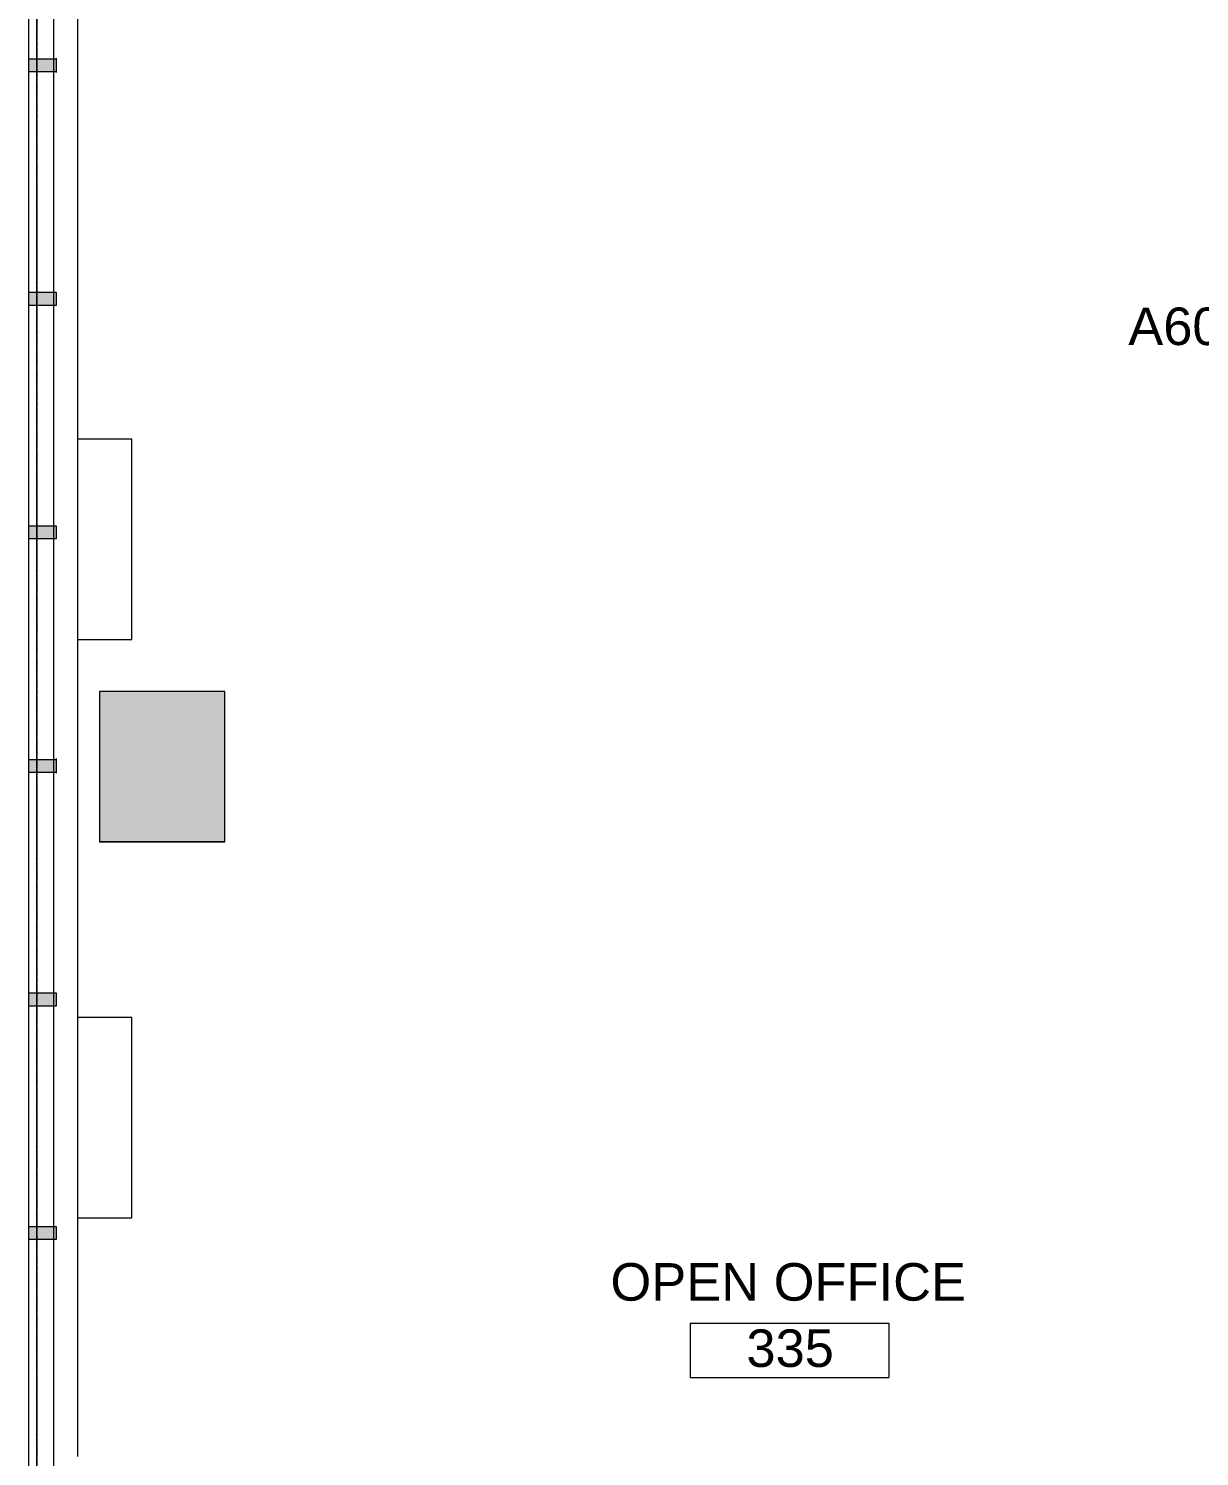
# Model space of a CAD drawing. Header units: inches. Extents: x 41 to 3077, y -701 to 1388.
# Drawn here: x 317.3 to 598, y 519.4 to 861.8 of the extents above; entities that cross this region are included whole.
import ezdxf

# ---------------------------------------------------------------- set-up
doc = ezdxf.new("R2010")
doc.units = ezdxf.units.IN
doc.header["$MEASUREMENT"] = 0
doc.linetypes.add('IMPORT-PHANTOM4', pattern=[0.625, 0.3125, -0.0625, 0.0625, -0.0625, 0.0625, -0.0625])
for name, color, linetype, lineweight in [('3rd Floor Revit Background_dwg', 8, 'Continuous', 9), ('A-Area', 7, 'IMPORT-PHANTOM4', 9), ('A-AREA-IDEN', 2, 'Continuous', 20), ('A-FLOR', 192, 'Continuous', 9), ('A-Wall-Exst', 7, 'Continuous', 9), ('AWAEX', 7, 'Continuous', 9), ('G-ANNO-SYMB', 111, 'Continuous', 9), ('MHV', 7, 'Continuous', 9)]:
    doc.layers.add(name, color=color, linetype=linetype, lineweight=lineweight)
doc.styles.add('Arial', font='arial.ttf', dxfattribs={"height": 9})

# ---------------------------------------------------------------- blocks, each defined once
blk = doc.blocks.new('3rd Floor Revit Background_dwg-1506769-3rd Floor New Construction - Partition Plan')
at = {"layer": 'AWAEX'}
for points in [[(-858.63, 851.46), (-858.63, 854.46), (-865.32, 854.46), (-865.32, 851.46)], [(-858.63, 795.46), (-858.63, 798.46), (-865.32, 798.46), (-865.32, 795.46)], [(-865.32, 739.46), (-858.63, 739.46), (-858.63, 742.46), (-865.32, 742.46)], [(-818.32, 666.78), (-818.32, 702.78), (-848.32, 702.78), (-848.32, 666.78)], [(-858.63, 683.46), (-858.63, 686.46), (-865.32, 686.46), (-865.32, 683.46), (-858.63, 683.46)], [(-865.32, 627.46), (-858.63, 627.46), (-858.63, 630.46), (-865.32, 630.46)], [(-865.32, 571.46), (-858.63, 571.46), (-858.63, 574.46), (-865.32, 574.46)]]:
    blk.add_hatch(color=256, dxfattribs=at).paths.add_polyline_path(points, flags=0)
at = {"layer": 'A-Area', "flags": 128}
for points in [[(1884.9, 180.92), (1805.75, 260.07), (1767.28, 260.07), (1767.28, 298.53), (1688.13, 377.68), (735.1, 377.68), (571.4, 213.99), (494.75, 290.64), (524.68, 320.57), (524.68, 419.78), (401.76, 542.7), (362.39, 542.7), (362.39, 582.06), (243.34, 701.12), (204.04, 701.12), (204.04, 740.42), (84.92, 859.54), (45.55, 859.54), (45.55, 898.9), (-441.32, 1385.78), (-666.56, 1385.78), (-745.3, 1307.04), (-745.3, 1267.7), (-784.64, 1267.7), (-863.31, 1189.03), (-863.31, 289.89), (-745.28, 171.87), (-705.91, 171.87), (-705.91, 132.5), (-587.52, 14.1), (-548.15, 14.1), (-548.15, -25.26), (-39.5, -533.91), (-0.12, -533.91), (-0.12, -573.29), (115.81, -689.22), (514.38, -689.22), (542.18, -661.42), (569.98, -689.22), (1686.6, -689.22), (1766.06, -609.77), (1766.06, -570.38), (1805.44, -570.38), (1884.9, -490.93), (1884.9, 180.92)], [(231.68, -689.22), (115.81, -689.22), (-0.12, -573.29), (-0.12, -533.91), (-39.5, -533.91), (-548.15, -25.26), (-548.15, 14.1), (-587.52, 14.1), (-705.91, 132.5), (-705.91, 171.87), (-745.28, 171.87), (-863.31, 289.89), (-863.31, 1189.03), (-784.64, 1267.7), (-745.3, 1267.7)]]:
    blk.add_lwpolyline(points, dxfattribs=at)
at = {"layer": 'A-Wall-Exst'}
for p, q in [((-853.57, 686.62), (-853.57, 683.12)), ((-853.57, 575.58), (-853.57, 572.08))]:
    blk.add_line(p, q, dxfattribs=at)
at = {"layer": 'AWAEX'}
for p, q in [((-863.31, 291.87), (-863.31, 1187.05)), ((-853.57, 1018.91), (-853.57, 519.37)), ((-858.63, 854.46), (-865.32, 854.46)), ((-865.32, 854.46), (-865.32, 851.46)), ((-858.63, 851.21), (-858.63, 854.71)), ((-858.63, 851.46), (-858.63, 854.46)), ((-865.32, 851.46), (-858.63, 851.46)), ((-858.63, 798.46), (-865.32, 798.46)), ((-865.32, 798.46), (-865.32, 795.46)), ((-858.63, 795.46), (-858.63, 798.46)), ((-865.32, 795.46), (-858.63, 795.46)), ((-858.63, 742.46), (-865.32, 742.46)), ((-865.32, 742.46), (-865.32, 739.46)), ((-858.63, 739.46), (-858.63, 742.46)), ((-865.32, 739.46), (-858.63, 739.46)), ((-818.32, 702.78), (-848.32, 702.78)), ((-848.32, 702.78), (-848.32, 666.78)), ((-818.32, 666.78), (-818.32, 702.78)), ((-858.63, 686.46), (-865.32, 686.46)), ((-865.32, 686.46), (-865.32, 683.46)), ((-858.63, 683.21), (-858.63, 686.71)), ((-858.63, 683.46), (-858.63, 686.46)), ((-865.32, 683.46), (-858.63, 683.46)), ((-858.63, 683.46), (-858.63, 683.46)), ((-848.32, 666.78), (-818.32, 666.78)), ((-818.32, 666.78), (-848.32, 666.78)), ((-858.63, 630.46), (-865.32, 630.46)), ((-865.32, 630.46), (-865.32, 627.46)), ((-858.63, 627.46), (-858.63, 630.46)), ((-865.32, 627.46), (-858.63, 627.46)), ((-858.63, 574.46), (-865.32, 574.46)), ((-865.32, 574.46), (-865.32, 571.46)), ((-858.63, 571.46), (-858.63, 574.46)), ((-865.32, 571.46), (-858.63, 571.46))]:
    blk.add_line(p, q, dxfattribs=at)
at = {"layer": 'AWAEX', "flags": 128}
for points in [[(364.39, 582.89), (244.17, 703.12), (206.24, 703.12), (206.24, 741.05), (85.75, 861.54), (47.55, 861.54), (47.55, 899.73), (-440.49, 1387.78), (-667.39, 1387.78), (-747.3, 1307.87), (-747.3, 1269.7), (-785.47, 1269.7), (-865.32, 1189.85), (-865.32, 289.08), (-746.11, 169.87), (-707.91, 169.87), (-707.91, 131.67), (-588.35, 12.1), (-550.15, 12.1), (-550.15, -26.09), (-40.33, -535.91), (3.88, -535.91)], [(-859.32, 1018.91), (-859.32, 291.56), (-743.62, 175.87), (-701.91, 175.87), (-701.91, 134.16), (-585.86, 18.1), (-544.15, 18.1), (-544.15, -23.61), (-311.41, -256.34)]]:
    blk.add_lwpolyline(points, dxfattribs=at)
at = {"layer": 'MHV', "flags": 128}
for points in [[(-840.57, 715.28), (-840.57, 763.28), (-853.57, 763.28), (-853.57, 715.28)], [(-840.57, 576.63), (-840.57, 624.63), (-853.57, 624.63), (-853.57, 576.63)]]:
    blk.add_lwpolyline(points, close=True, dxfattribs=at)
blk = doc.blocks.new('FORM Room Tag - Name _ Number-61107-3rd Floor New Construction - Partition Plan')
at = {"layer": 'A-AREA-IDEN'}
for p, q in [((-0.2444, -0.0231), (-0.2444, -0.1589)), ((-0.2444, -0.0231), (0.2515, -0.0231)), ((0.2515, -0.0231), (0.2515, -0.1589)), ((-0.2444, -0.1589), (0.2515, -0.1589))]:
    blk.add_line(p, q, dxfattribs=at)

msp = doc.modelspace()

# ---------------------------------------------------------------- linework, layer by layer
at = {"layer": 'A-FLOR', "lineweight": 13}
msp.add_line((323.35, 1018.91), (323.35, 291.55), dxfattribs=at)

# ---------------------------------------------------------------- block references
at = {"layer": '3rd Floor Revit Background_dwg', "color": 7}
msp.add_blockref('3rd Floor Revit Background_dwg-1506769-3rd Floor New Construction - Partition Plan', (1182.67, 0), dxfattribs=at)
at = {"layer": 'A-AREA-IDEN', "xscale": 95.99999999999994, "yscale": 95.99999999999994, "zscale": 95.99999999999994}
msp.add_blockref('FORM Room Tag - Name _ Number-61107-3rd Floor New Construction - Partition Plan', (499.42, 553.55), dxfattribs=at)

# ---------------------------------------------------------------- texts
at = {"layer": 'A-AREA-IDEN', "lineweight": 9, "char_height": 9, "attachment_point": 2, "line_spacing_factor": 0.941778, "style": 'Arial'}
for s, insert, width in [('OPEN OFFICE', (499.43, 565.73), 101.7022), ('335', (499.89, 549.84), 25.1225)]:
    msp.add_mtext(s, dxfattribs=dict(at, insert=insert, width=width))

# ---------------------------------------------------------------- next in the draw order: texts
at = {"layer": 'G-ANNO-SYMB', "insert": (599.11, 794.88), "char_height": 9, "width": 43.5237, "attachment_point": 2, "line_spacing_factor": 0.941778, "style": 'Arial', "bg_fill": 3, "box_fill_scale": 1.25, "bg_fill_color": 256, "bg_fill_true_color": 13158600, "bg_fill_transparency": 0}
msp.add_mtext('A6001', dxfattribs=at)

doc.saveas('drawing.dxf')
